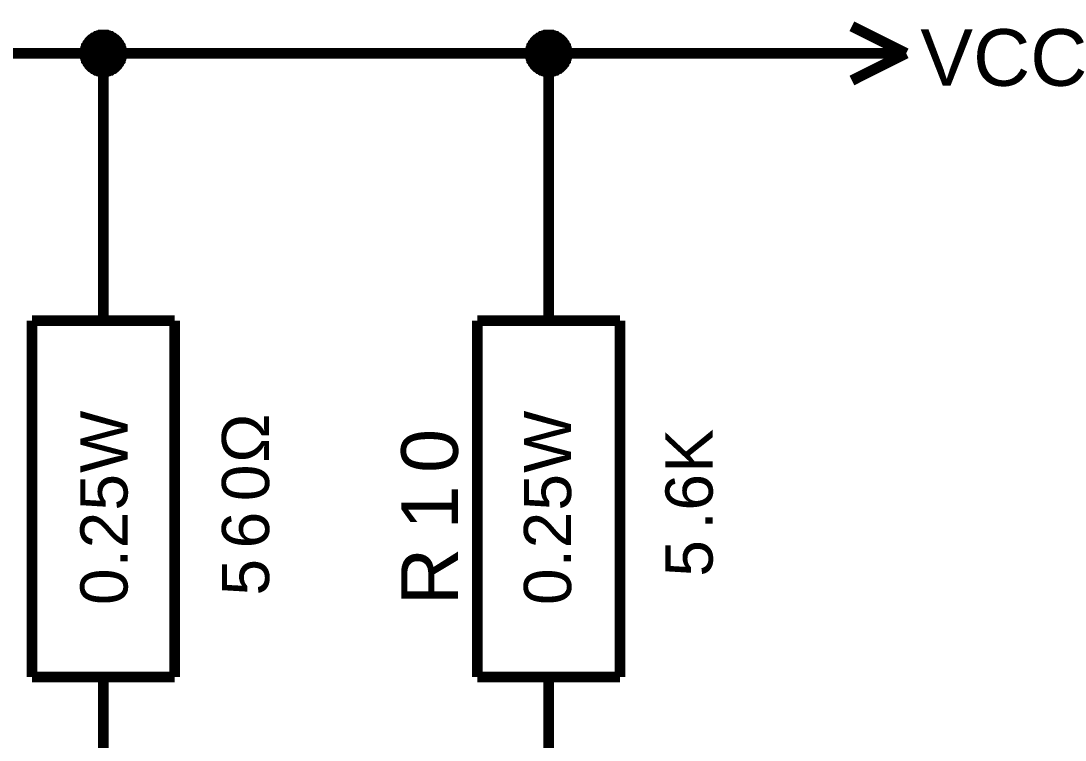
# Model space of a CAD drawing. Header units: millimetres. Extents: x -2024 to 917, y -725 to 13.
# Drawn here: x 484.76 to 514.06, y -578.07 to -557.88 of the extents above; entities that cross this region are included whole.
import ezdxf

# ---------------------------------------------------------------- set-up
doc = ezdxf.new("R2010")
doc.units = ezdxf.units.MM
doc.layers.add('Sheet', color=255, linetype='Continuous')
doc.styles.get("Standard").update_dxf_attribs({"font": 'arial.ttf'})

msp = doc.modelspace()

# ---------------------------------------------------------------- linework, layer by layer
at = {"layer": 'Sheet'}
for points, const_width in [([(509.598, -558.794), (508.075, -558.033)], 0.3), ([(486.559, -558.794), (486.559, -558.761), (486.559, -558.745), (486.559, -558.711), (486.576, -558.695), (486.576, -558.662), (486.576, -558.645), (486.592, -558.612), (486.592, -558.596), (486.609, -558.579), (486.625, -558.546), (486.642, -558.529), (486.642, -558.513), (486.658, -558.496), (486.675, -558.463), (486.691, -558.447), (486.708, -558.43), (486.725, -558.413), (486.741, -558.397), (486.774, -558.38), (486.791, -558.364), (486.807, -558.364), (486.824, -558.347), (486.857, -558.331), (486.874, -558.314), (486.89, -558.314), (486.923, -558.298), (486.94, -558.298), (486.973, -558.298), (486.989, -558.281), (487.022, -558.281), (487.039, -558.281), (487.072, -558.281)], 0.3), ([(486.559, -558.794), (486.559, -558.761), (486.559, -558.745), (486.559, -558.711), (486.576, -558.695), (486.576, -558.662), (486.576, -558.645), (486.592, -558.612), (486.592, -558.596), (486.609, -558.579), (486.625, -558.546), (486.642, -558.529), (486.642, -558.513), (486.658, -558.496), (486.675, -558.463), (486.691, -558.447), (486.708, -558.43), (486.725, -558.413), (486.741, -558.397), (486.774, -558.38), (486.791, -558.364), (486.807, -558.364), (486.824, -558.347), (486.857, -558.331), (486.874, -558.314), (486.89, -558.314), (486.923, -558.298), (486.94, -558.298), (486.973, -558.298), (486.989, -558.281), (487.022, -558.281), (487.039, -558.281), (487.072, -558.281)], 0.3), ([(486.559, -558.794), (486.559, -558.761), (486.559, -558.745), (486.559, -558.711), (486.576, -558.695), (486.576, -558.662), (486.576, -558.645), (486.592, -558.612), (486.592, -558.596), (486.609, -558.579), (486.625, -558.546), (486.642, -558.529), (486.642, -558.513), (486.658, -558.496), (486.675, -558.463), (486.691, -558.447), (486.708, -558.43), (486.725, -558.413), (486.741, -558.397), (486.774, -558.38), (486.791, -558.364), (486.807, -558.364), (486.824, -558.347), (486.857, -558.331), (486.874, -558.314), (486.89, -558.314), (486.923, -558.298), (486.94, -558.298), (486.973, -558.298), (486.989, -558.281), (487.022, -558.281), (487.039, -558.281), (487.072, -558.281)], 0.3), ([(486.559, -558.794), (486.559, -558.761), (486.559, -558.745), (486.559, -558.711), (486.576, -558.695), (486.576, -558.662), (486.576, -558.645), (486.592, -558.612), (486.592, -558.596), (486.609, -558.579), (486.625, -558.546), (486.642, -558.529), (486.642, -558.513), (486.658, -558.496), (486.675, -558.463), (486.691, -558.447), (486.708, -558.43), (486.725, -558.413), (486.741, -558.397), (486.774, -558.38), (486.791, -558.364), (486.807, -558.364), (486.824, -558.347), (486.857, -558.331), (486.874, -558.314), (486.89, -558.314), (486.923, -558.298), (486.94, -558.298), (486.973, -558.298), (486.989, -558.281), (487.022, -558.281), (487.039, -558.281), (487.072, -558.281)], 0.3), ([(487.072, -558.281), (487.072, -558.281)], 0.3), ([(487.072, -558.281), (487.105, -558.281), (487.122, -558.281), (487.155, -558.281), (487.171, -558.298), (487.205, -558.298), (487.221, -558.298), (487.254, -558.314), (487.271, -558.314), (487.287, -558.331), (487.32, -558.347), (487.337, -558.364), (487.354, -558.364), (487.37, -558.38), (487.403, -558.397), (487.42, -558.413), (487.436, -558.43), (487.453, -558.447), (487.469, -558.463), (487.486, -558.496), (487.502, -558.513), (487.502, -558.529), (487.519, -558.546), (487.536, -558.579), (487.552, -558.596), (487.552, -558.612), (487.569, -558.645), (487.569, -558.662), (487.569, -558.695), (487.585, -558.711), (487.585, -558.745), (487.585, -558.761), (487.585, -558.794)], 0.3), ([(487.072, -558.281), (487.072, -558.281)], 0.3), ([(487.072, -558.281), (487.105, -558.281), (487.122, -558.281), (487.155, -558.281), (487.171, -558.298), (487.205, -558.298), (487.221, -558.298), (487.254, -558.314), (487.271, -558.314), (487.287, -558.331), (487.32, -558.347), (487.337, -558.364), (487.354, -558.364), (487.37, -558.38), (487.403, -558.397), (487.42, -558.413), (487.436, -558.43), (487.453, -558.447), (487.469, -558.463), (487.486, -558.496), (487.502, -558.513), (487.502, -558.529), (487.519, -558.546), (487.536, -558.579), (487.552, -558.596), (487.552, -558.612), (487.569, -558.645), (487.569, -558.662), (487.569, -558.695), (487.585, -558.711), (487.585, -558.745), (487.585, -558.761), (487.585, -558.794)], 0.3), ([(487.072, -558.281), (487.072, -558.281)], 0.3), ([(487.072, -558.281), (487.105, -558.281), (487.122, -558.281), (487.155, -558.281), (487.171, -558.298), (487.205, -558.298), (487.221, -558.298), (487.254, -558.314), (487.271, -558.314), (487.287, -558.331), (487.32, -558.347), (487.337, -558.364), (487.354, -558.364), (487.37, -558.38), (487.403, -558.397), (487.42, -558.413), (487.436, -558.43), (487.453, -558.447), (487.469, -558.463), (487.486, -558.496), (487.502, -558.513), (487.502, -558.529), (487.519, -558.546), (487.536, -558.579), (487.552, -558.596), (487.552, -558.612), (487.569, -558.645), (487.569, -558.662), (487.569, -558.695), (487.585, -558.711), (487.585, -558.745), (487.585, -558.761), (487.585, -558.794)], 0.3), ([(487.072, -558.281), (487.072, -558.281)], 0.3), ([(487.072, -558.281), (487.105, -558.281), (487.122, -558.281), (487.155, -558.281), (487.171, -558.298), (487.205, -558.298), (487.221, -558.298), (487.254, -558.314), (487.271, -558.314), (487.287, -558.331), (487.32, -558.347), (487.337, -558.364), (487.354, -558.364), (487.37, -558.38), (487.403, -558.397), (487.42, -558.413), (487.436, -558.43), (487.453, -558.447), (487.469, -558.463), (487.486, -558.496), (487.502, -558.513), (487.502, -558.529), (487.519, -558.546), (487.536, -558.579), (487.552, -558.596), (487.552, -558.612), (487.569, -558.645), (487.569, -558.662), (487.569, -558.695), (487.585, -558.711), (487.585, -558.745), (487.585, -558.761), (487.585, -558.794)], 0.3), ([(499.055, -558.794), (499.055, -558.761), (499.055, -558.745), (499.055, -558.711), (499.072, -558.695), (499.072, -558.662), (499.072, -558.645), (499.088, -558.612), (499.088, -558.596), (499.105, -558.579), (499.121, -558.546), (499.138, -558.529), (499.138, -558.513), (499.154, -558.496), (499.171, -558.463), (499.188, -558.447), (499.204, -558.43), (499.221, -558.413), (499.237, -558.397), (499.27, -558.38), (499.287, -558.364), (499.303, -558.364), (499.32, -558.347), (499.353, -558.331), (499.37, -558.314), (499.386, -558.314), (499.419, -558.298), (499.436, -558.298), (499.469, -558.298), (499.485, -558.281), (499.519, -558.281), (499.535, -558.281), (499.568, -558.281)], 0.3), ([(499.055, -558.794), (499.055, -558.761), (499.055, -558.745), (499.055, -558.711), (499.072, -558.695), (499.072, -558.662), (499.072, -558.645), (499.088, -558.612), (499.088, -558.596), (499.105, -558.579), (499.121, -558.546), (499.138, -558.529), (499.138, -558.513), (499.154, -558.496), (499.171, -558.463), (499.188, -558.447), (499.204, -558.43), (499.221, -558.413), (499.237, -558.397), (499.27, -558.38), (499.287, -558.364), (499.303, -558.364), (499.32, -558.347), (499.353, -558.331), (499.37, -558.314), (499.386, -558.314), (499.419, -558.298), (499.436, -558.298), (499.469, -558.298), (499.485, -558.281), (499.519, -558.281), (499.535, -558.281), (499.568, -558.281)], 0.3), ([(499.055, -558.794), (499.055, -558.761), (499.055, -558.745), (499.055, -558.711), (499.072, -558.695), (499.072, -558.662), (499.072, -558.645), (499.088, -558.612), (499.088, -558.596), (499.105, -558.579), (499.121, -558.546), (499.138, -558.529), (499.138, -558.513), (499.154, -558.496), (499.171, -558.463), (499.188, -558.447), (499.204, -558.43), (499.221, -558.413), (499.237, -558.397), (499.27, -558.38), (499.287, -558.364), (499.303, -558.364), (499.32, -558.347), (499.353, -558.331), (499.37, -558.314), (499.386, -558.314), (499.419, -558.298), (499.436, -558.298), (499.469, -558.298), (499.485, -558.281), (499.519, -558.281), (499.535, -558.281), (499.568, -558.281)], 0.3), ([(499.055, -558.794), (499.055, -558.761), (499.055, -558.745), (499.055, -558.711), (499.072, -558.695), (499.072, -558.662), (499.072, -558.645), (499.088, -558.612), (499.088, -558.596), (499.105, -558.579), (499.121, -558.546), (499.138, -558.529), (499.138, -558.513), (499.154, -558.496), (499.171, -558.463), (499.188, -558.447), (499.204, -558.43), (499.221, -558.413), (499.237, -558.397), (499.27, -558.38), (499.287, -558.364), (499.303, -558.364), (499.32, -558.347), (499.353, -558.331), (499.37, -558.314), (499.386, -558.314), (499.419, -558.298), (499.436, -558.298), (499.469, -558.298), (499.485, -558.281), (499.519, -558.281), (499.535, -558.281), (499.568, -558.281)], 0.3), ([(499.568, -558.281), (499.568, -558.281)], 0.3), ([(499.568, -558.281), (499.601, -558.281), (499.618, -558.281), (499.651, -558.281), (499.668, -558.298), (499.701, -558.298), (499.717, -558.298), (499.75, -558.314), (499.767, -558.314), (499.783, -558.331), (499.816, -558.347), (499.833, -558.364), (499.85, -558.364), (499.866, -558.38), (499.899, -558.397), (499.916, -558.413), (499.932, -558.43), (499.949, -558.447), (499.965, -558.463), (499.982, -558.496), (499.999, -558.513), (499.999, -558.529), (500.015, -558.546), (500.032, -558.579), (500.048, -558.596), (500.048, -558.612), (500.065, -558.645), (500.065, -558.662), (500.065, -558.695), (500.081, -558.711), (500.081, -558.745), (500.081, -558.761), (500.081, -558.794)], 0.3), ([(499.568, -558.281), (499.568, -558.281)], 0.3), ([(499.568, -558.281), (499.601, -558.281), (499.618, -558.281), (499.651, -558.281), (499.668, -558.298), (499.701, -558.298), (499.717, -558.298), (499.75, -558.314), (499.767, -558.314), (499.783, -558.331), (499.816, -558.347), (499.833, -558.364), (499.85, -558.364), (499.866, -558.38), (499.899, -558.397), (499.916, -558.413), (499.932, -558.43), (499.949, -558.447), (499.965, -558.463), (499.982, -558.496), (499.999, -558.513), (499.999, -558.529), (500.015, -558.546), (500.032, -558.579), (500.048, -558.596), (500.048, -558.612), (500.065, -558.645), (500.065, -558.662), (500.065, -558.695), (500.081, -558.711), (500.081, -558.745), (500.081, -558.761), (500.081, -558.794)], 0.3), ([(499.568, -558.281), (499.568, -558.281)], 0.3), ([(499.568, -558.281), (499.601, -558.281), (499.618, -558.281), (499.651, -558.281), (499.668, -558.298), (499.701, -558.298), (499.717, -558.298), (499.75, -558.314), (499.767, -558.314), (499.783, -558.331), (499.816, -558.347), (499.833, -558.364), (499.85, -558.364), (499.866, -558.38), (499.899, -558.397), (499.916, -558.413), (499.932, -558.43), (499.949, -558.447), (499.965, -558.463), (499.982, -558.496), (499.999, -558.513), (499.999, -558.529), (500.015, -558.546), (500.032, -558.579), (500.048, -558.596), (500.048, -558.612), (500.065, -558.645), (500.065, -558.662), (500.065, -558.695), (500.081, -558.711), (500.081, -558.745), (500.081, -558.761), (500.081, -558.794)], 0.3), ([(499.568, -558.281), (499.568, -558.281)], 0.3), ([(499.568, -558.281), (499.601, -558.281), (499.618, -558.281), (499.651, -558.281), (499.668, -558.298), (499.701, -558.298), (499.717, -558.298), (499.75, -558.314), (499.767, -558.314), (499.783, -558.331), (499.816, -558.347), (499.833, -558.364), (499.85, -558.364), (499.866, -558.38), (499.899, -558.397), (499.916, -558.413), (499.932, -558.43), (499.949, -558.447), (499.965, -558.463), (499.982, -558.496), (499.999, -558.513), (499.999, -558.529), (500.015, -558.546), (500.032, -558.579), (500.048, -558.596), (500.048, -558.612), (500.065, -558.645), (500.065, -558.662), (500.065, -558.695), (500.081, -558.711), (500.081, -558.745), (500.081, -558.761), (500.081, -558.794)], 0.3), ([(486.559, -558.794), (486.559, -558.761), (486.559, -558.745), (486.559, -558.711), (486.576, -558.695), (486.576, -558.662), (486.576, -558.645), (486.592, -558.612), (486.592, -558.596), (486.609, -558.579), (486.625, -558.546), (486.642, -558.529), (486.642, -558.513), (486.658, -558.496), (486.675, -558.463), (486.691, -558.447), (486.708, -558.43), (486.725, -558.413), (486.741, -558.397), (486.774, -558.38), (486.791, -558.364), (486.807, -558.364), (486.824, -558.347), (486.857, -558.331), (486.874, -558.314), (486.89, -558.314), (486.923, -558.298), (486.94, -558.298), (486.973, -558.298), (486.989, -558.281), (487.022, -558.281), (487.039, -558.281), (487.072, -558.281)], 0.0991), ([(486.559, -558.794), (486.559, -558.761), (486.559, -558.745), (486.559, -558.711), (486.576, -558.695), (486.576, -558.662), (486.576, -558.645), (486.592, -558.612), (486.592, -558.596), (486.609, -558.579), (486.625, -558.546), (486.642, -558.529), (486.642, -558.513), (486.658, -558.496), (486.675, -558.463), (486.691, -558.447), (486.708, -558.43), (486.725, -558.413), (486.741, -558.397), (486.774, -558.38), (486.791, -558.364), (486.807, -558.364), (486.824, -558.347), (486.857, -558.331), (486.874, -558.314), (486.89, -558.314), (486.923, -558.298), (486.94, -558.298), (486.973, -558.298), (486.989, -558.281), (487.022, -558.281), (487.039, -558.281), (487.072, -558.281)], 0.0991), ([(486.559, -558.794), (486.559, -558.761), (486.559, -558.745), (486.559, -558.711), (486.576, -558.695), (486.576, -558.662), (486.576, -558.645), (486.592, -558.612), (486.592, -558.596), (486.609, -558.579), (486.625, -558.546), (486.642, -558.529), (486.642, -558.513), (486.658, -558.496), (486.675, -558.463), (486.691, -558.447), (486.708, -558.43), (486.725, -558.413), (486.741, -558.397), (486.774, -558.38), (486.791, -558.364), (486.807, -558.364), (486.824, -558.347), (486.857, -558.331), (486.874, -558.314), (486.89, -558.314), (486.923, -558.298), (486.94, -558.298), (486.973, -558.298), (486.989, -558.281), (487.022, -558.281), (487.039, -558.281), (487.072, -558.281)], 0.0991), ([(486.559, -558.794), (486.559, -558.761), (486.559, -558.745), (486.559, -558.711), (486.576, -558.695), (486.576, -558.662), (486.576, -558.645), (486.592, -558.612), (486.592, -558.596), (486.609, -558.579), (486.625, -558.546), (486.642, -558.529), (486.642, -558.513), (486.658, -558.496), (486.675, -558.463), (486.691, -558.447), (486.708, -558.43), (486.725, -558.413), (486.741, -558.397), (486.774, -558.38), (486.791, -558.364), (486.807, -558.364), (486.824, -558.347), (486.857, -558.331), (486.874, -558.314), (486.89, -558.314), (486.923, -558.298), (486.94, -558.298), (486.973, -558.298), (486.989, -558.281), (487.022, -558.281), (487.039, -558.281), (487.072, -558.281)], 0.0991), ([(487.072, -558.281), (487.072, -558.281)], 0.0991), ([(487.072, -558.281), (487.105, -558.281), (487.122, -558.281), (487.155, -558.281), (487.171, -558.298), (487.205, -558.298), (487.221, -558.298), (487.254, -558.314), (487.271, -558.314), (487.287, -558.331), (487.32, -558.347), (487.337, -558.364), (487.354, -558.364), (487.37, -558.38), (487.403, -558.397), (487.42, -558.413), (487.436, -558.43), (487.453, -558.447), (487.469, -558.463), (487.486, -558.496), (487.502, -558.513), (487.502, -558.529), (487.519, -558.546), (487.536, -558.579), (487.552, -558.596), (487.552, -558.612), (487.569, -558.645), (487.569, -558.662), (487.569, -558.695), (487.585, -558.711), (487.585, -558.745), (487.585, -558.761), (487.585, -558.794)], 0.0991), ([(487.072, -558.281), (487.072, -558.281)], 0.0991), ([(487.072, -558.281), (487.105, -558.281), (487.122, -558.281), (487.155, -558.281), (487.171, -558.298), (487.205, -558.298), (487.221, -558.298), (487.254, -558.314), (487.271, -558.314), (487.287, -558.331), (487.32, -558.347), (487.337, -558.364), (487.354, -558.364), (487.37, -558.38), (487.403, -558.397), (487.42, -558.413), (487.436, -558.43), (487.453, -558.447), (487.469, -558.463), (487.486, -558.496), (487.502, -558.513), (487.502, -558.529), (487.519, -558.546), (487.536, -558.579), (487.552, -558.596), (487.552, -558.612), (487.569, -558.645), (487.569, -558.662), (487.569, -558.695), (487.585, -558.711), (487.585, -558.745), (487.585, -558.761), (487.585, -558.794)], 0.0991), ([(487.072, -558.281), (487.072, -558.281)], 0.0991), ([(487.072, -558.281), (487.105, -558.281), (487.122, -558.281), (487.155, -558.281), (487.171, -558.298), (487.205, -558.298), (487.221, -558.298), (487.254, -558.314), (487.271, -558.314), (487.287, -558.331), (487.32, -558.347), (487.337, -558.364), (487.354, -558.364), (487.37, -558.38), (487.403, -558.397), (487.42, -558.413), (487.436, -558.43), (487.453, -558.447), (487.469, -558.463), (487.486, -558.496), (487.502, -558.513), (487.502, -558.529), (487.519, -558.546), (487.536, -558.579), (487.552, -558.596), (487.552, -558.612), (487.569, -558.645), (487.569, -558.662), (487.569, -558.695), (487.585, -558.711), (487.585, -558.745), (487.585, -558.761), (487.585, -558.794)], 0.0991), ([(487.072, -558.281), (487.072, -558.281)], 0.0991), ([(487.072, -558.281), (487.105, -558.281), (487.122, -558.281), (487.155, -558.281), (487.171, -558.298), (487.205, -558.298), (487.221, -558.298), (487.254, -558.314), (487.271, -558.314), (487.287, -558.331), (487.32, -558.347), (487.337, -558.364), (487.354, -558.364), (487.37, -558.38), (487.403, -558.397), (487.42, -558.413), (487.436, -558.43), (487.453, -558.447), (487.469, -558.463), (487.486, -558.496), (487.502, -558.513), (487.502, -558.529), (487.519, -558.546), (487.536, -558.579), (487.552, -558.596), (487.552, -558.612), (487.569, -558.645), (487.569, -558.662), (487.569, -558.695), (487.585, -558.711), (487.585, -558.745), (487.585, -558.761), (487.585, -558.794)], 0.0991), ([(499.055, -558.794), (499.055, -558.761), (499.055, -558.745), (499.055, -558.711), (499.072, -558.695), (499.072, -558.662), (499.072, -558.645), (499.088, -558.612), (499.088, -558.596), (499.105, -558.579), (499.121, -558.546), (499.138, -558.529), (499.138, -558.513), (499.154, -558.496), (499.171, -558.463), (499.188, -558.447), (499.204, -558.43), (499.221, -558.413), (499.237, -558.397), (499.27, -558.38), (499.287, -558.364), (499.303, -558.364), (499.32, -558.347), (499.353, -558.331), (499.37, -558.314), (499.386, -558.314), (499.419, -558.298), (499.436, -558.298), (499.469, -558.298), (499.485, -558.281), (499.519, -558.281), (499.535, -558.281), (499.568, -558.281)], 0.0991), ([(499.055, -558.794), (499.055, -558.761), (499.055, -558.745), (499.055, -558.711), (499.072, -558.695), (499.072, -558.662), (499.072, -558.645), (499.088, -558.612), (499.088, -558.596), (499.105, -558.579), (499.121, -558.546), (499.138, -558.529), (499.138, -558.513), (499.154, -558.496), (499.171, -558.463), (499.188, -558.447), (499.204, -558.43), (499.221, -558.413), (499.237, -558.397), (499.27, -558.38), (499.287, -558.364), (499.303, -558.364), (499.32, -558.347), (499.353, -558.331), (499.37, -558.314), (499.386, -558.314), (499.419, -558.298), (499.436, -558.298), (499.469, -558.298), (499.485, -558.281), (499.519, -558.281), (499.535, -558.281), (499.568, -558.281)], 0.0991), ([(499.055, -558.794), (499.055, -558.761), (499.055, -558.745), (499.055, -558.711), (499.072, -558.695), (499.072, -558.662), (499.072, -558.645), (499.088, -558.612), (499.088, -558.596), (499.105, -558.579), (499.121, -558.546), (499.138, -558.529), (499.138, -558.513), (499.154, -558.496), (499.171, -558.463), (499.188, -558.447), (499.204, -558.43), (499.221, -558.413), (499.237, -558.397), (499.27, -558.38), (499.287, -558.364), (499.303, -558.364), (499.32, -558.347), (499.353, -558.331), (499.37, -558.314), (499.386, -558.314), (499.419, -558.298), (499.436, -558.298), (499.469, -558.298), (499.485, -558.281), (499.519, -558.281), (499.535, -558.281), (499.568, -558.281)], 0.0991), ([(499.055, -558.794), (499.055, -558.761), (499.055, -558.745), (499.055, -558.711), (499.072, -558.695), (499.072, -558.662), (499.072, -558.645), (499.088, -558.612), (499.088, -558.596), (499.105, -558.579), (499.121, -558.546), (499.138, -558.529), (499.138, -558.513), (499.154, -558.496), (499.171, -558.463), (499.188, -558.447), (499.204, -558.43), (499.221, -558.413), (499.237, -558.397), (499.27, -558.38), (499.287, -558.364), (499.303, -558.364), (499.32, -558.347), (499.353, -558.331), (499.37, -558.314), (499.386, -558.314), (499.419, -558.298), (499.436, -558.298), (499.469, -558.298), (499.485, -558.281), (499.519, -558.281), (499.535, -558.281), (499.568, -558.281)], 0.0991), ([(499.568, -558.281), (499.568, -558.281)], 0.0991), ([(499.568, -558.281), (499.601, -558.281), (499.618, -558.281), (499.651, -558.281), (499.668, -558.298), (499.701, -558.298), (499.717, -558.298), (499.75, -558.314), (499.767, -558.314), (499.783, -558.331), (499.816, -558.347), (499.833, -558.364), (499.85, -558.364), (499.866, -558.38), (499.899, -558.397), (499.916, -558.413), (499.932, -558.43), (499.949, -558.447), (499.965, -558.463), (499.982, -558.496), (499.999, -558.513), (499.999, -558.529), (500.015, -558.546), (500.032, -558.579), (500.048, -558.596), (500.048, -558.612), (500.065, -558.645), (500.065, -558.662), (500.065, -558.695), (500.081, -558.711), (500.081, -558.745), (500.081, -558.761), (500.081, -558.794)], 0.0991), ([(499.568, -558.281), (499.568, -558.281)], 0.0991), ([(499.568, -558.281), (499.601, -558.281), (499.618, -558.281), (499.651, -558.281), (499.668, -558.298), (499.701, -558.298), (499.717, -558.298), (499.75, -558.314), (499.767, -558.314), (499.783, -558.331), (499.816, -558.347), (499.833, -558.364), (499.85, -558.364), (499.866, -558.38), (499.899, -558.397), (499.916, -558.413), (499.932, -558.43), (499.949, -558.447), (499.965, -558.463), (499.982, -558.496), (499.999, -558.513), (499.999, -558.529), (500.015, -558.546), (500.032, -558.579), (500.048, -558.596), (500.048, -558.612), (500.065, -558.645), (500.065, -558.662), (500.065, -558.695), (500.081, -558.711), (500.081, -558.745), (500.081, -558.761), (500.081, -558.794)], 0.0991), ([(499.568, -558.281), (499.568, -558.281)], 0.0991), ([(499.568, -558.281), (499.601, -558.281), (499.618, -558.281), (499.651, -558.281), (499.668, -558.298), (499.701, -558.298), (499.717, -558.298), (499.75, -558.314), (499.767, -558.314), (499.783, -558.331), (499.816, -558.347), (499.833, -558.364), (499.85, -558.364), (499.866, -558.38), (499.899, -558.397), (499.916, -558.413), (499.932, -558.43), (499.949, -558.447), (499.965, -558.463), (499.982, -558.496), (499.999, -558.513), (499.999, -558.529), (500.015, -558.546), (500.032, -558.579), (500.048, -558.596), (500.048, -558.612), (500.065, -558.645), (500.065, -558.662), (500.065, -558.695), (500.081, -558.711), (500.081, -558.745), (500.081, -558.761), (500.081, -558.794)], 0.0991), ([(499.568, -558.281), (499.568, -558.281)], 0.0991), ([(499.568, -558.281), (499.601, -558.281), (499.618, -558.281), (499.651, -558.281), (499.668, -558.298), (499.701, -558.298), (499.717, -558.298), (499.75, -558.314), (499.767, -558.314), (499.783, -558.331), (499.816, -558.347), (499.833, -558.364), (499.85, -558.364), (499.866, -558.38), (499.899, -558.397), (499.916, -558.413), (499.932, -558.43), (499.949, -558.447), (499.965, -558.463), (499.982, -558.496), (499.999, -558.513), (499.999, -558.529), (500.015, -558.546), (500.032, -558.579), (500.048, -558.596), (500.048, -558.612), (500.065, -558.645), (500.065, -558.662), (500.065, -558.695), (500.081, -558.711), (500.081, -558.745), (500.081, -558.761), (500.081, -558.794)], 0.0991), ([(482.074, -558.794), (487.072, -558.794)], 0.3), ([(487.072, -559.308), (487.039, -559.308), (487.022, -559.308), (486.989, -559.308), (486.973, -559.291), (486.94, -559.291), (486.923, -559.291), (486.89, -559.274), (486.874, -559.274), (486.857, -559.258), (486.824, -559.241), (486.807, -559.225), (486.791, -559.225), (486.774, -559.208), (486.741, -559.192), (486.725, -559.175), (486.708, -559.159), (486.691, -559.142), (486.675, -559.125), (486.658, -559.092), (486.642, -559.076), (486.642, -559.059), (486.625, -559.043), (486.609, -559.01), (486.592, -558.993), (486.592, -558.976), (486.576, -558.943), (486.576, -558.927), (486.576, -558.894), (486.559, -558.877), (486.559, -558.844), (486.559, -558.827), (486.559, -558.794)], 0.3), ([(486.559, -558.794), (486.559, -558.794)], 0.3), ([(487.072, -559.308), (487.039, -559.308), (487.022, -559.308), (486.989, -559.308), (486.973, -559.291), (486.94, -559.291), (486.923, -559.291), (486.89, -559.274), (486.874, -559.274), (486.857, -559.258), (486.824, -559.241), (486.807, -559.225), (486.791, -559.225), (486.774, -559.208), (486.741, -559.192), (486.725, -559.175), (486.708, -559.159), (486.691, -559.142), (486.675, -559.125), (486.658, -559.092), (486.642, -559.076), (486.642, -559.059), (486.625, -559.043), (486.609, -559.01), (486.592, -558.993), (486.592, -558.976), (486.576, -558.943), (486.576, -558.927), (486.576, -558.894), (486.559, -558.877), (486.559, -558.844), (486.559, -558.827), (486.559, -558.794)], 0.3), ([(486.559, -558.794), (486.559, -558.794)], 0.3), ([(487.072, -559.308), (487.039, -559.308), (487.022, -559.308), (486.989, -559.308), (486.973, -559.291), (486.94, -559.291), (486.923, -559.291), (486.89, -559.274), (486.874, -559.274), (486.857, -559.258), (486.824, -559.241), (486.807, -559.225), (486.791, -559.225), (486.774, -559.208), (486.741, -559.192), (486.725, -559.175), (486.708, -559.159), (486.691, -559.142), (486.675, -559.125), (486.658, -559.092), (486.642, -559.076), (486.642, -559.059), (486.625, -559.043), (486.609, -559.01), (486.592, -558.993), (486.592, -558.976), (486.576, -558.943), (486.576, -558.927), (486.576, -558.894), (486.559, -558.877), (486.559, -558.844), (486.559, -558.827), (486.559, -558.794)], 0.3), ([(486.559, -558.794), (486.559, -558.794)], 0.3), ([(487.072, -559.308), (487.039, -559.308), (487.022, -559.308), (486.989, -559.308), (486.973, -559.291), (486.94, -559.291), (486.923, -559.291), (486.89, -559.274), (486.874, -559.274), (486.857, -559.258), (486.824, -559.241), (486.807, -559.225), (486.791, -559.225), (486.774, -559.208), (486.741, -559.192), (486.725, -559.175), (486.708, -559.159), (486.691, -559.142), (486.675, -559.125), (486.658, -559.092), (486.642, -559.076), (486.642, -559.059), (486.625, -559.043), (486.609, -559.01), (486.592, -558.993), (486.592, -558.976), (486.576, -558.943), (486.576, -558.927), (486.576, -558.894), (486.559, -558.877), (486.559, -558.844), (486.559, -558.827), (486.559, -558.794)], 0.3), ([(486.559, -558.794), (486.559, -558.794)], 0.3), ([(487.072, -559.308), (487.039, -559.308), (487.022, -559.308), (486.989, -559.308), (486.973, -559.291), (486.94, -559.291), (486.923, -559.291), (486.89, -559.274), (486.874, -559.274), (486.857, -559.258), (486.824, -559.241), (486.807, -559.225), (486.791, -559.225), (486.774, -559.208), (486.741, -559.192), (486.725, -559.175), (486.708, -559.159), (486.691, -559.142), (486.675, -559.125), (486.658, -559.092), (486.642, -559.076), (486.642, -559.059), (486.625, -559.043), (486.609, -559.01), (486.592, -558.993), (486.592, -558.976), (486.576, -558.943), (486.576, -558.927), (486.576, -558.894), (486.559, -558.877), (486.559, -558.844), (486.559, -558.827), (486.559, -558.794)], 0.0991), ([(486.559, -558.794), (486.559, -558.794)], 0.0991), ([(487.072, -559.308), (487.039, -559.308), (487.022, -559.308), (486.989, -559.308), (486.973, -559.291), (486.94, -559.291), (486.923, -559.291), (486.89, -559.274), (486.874, -559.274), (486.857, -559.258), (486.824, -559.241), (486.807, -559.225), (486.791, -559.225), (486.774, -559.208), (486.741, -559.192), (486.725, -559.175), (486.708, -559.159), (486.691, -559.142), (486.675, -559.125), (486.658, -559.092), (486.642, -559.076), (486.642, -559.059), (486.625, -559.043), (486.609, -559.01), (486.592, -558.993), (486.592, -558.976), (486.576, -558.943), (486.576, -558.927), (486.576, -558.894), (486.559, -558.877), (486.559, -558.844), (486.559, -558.827), (486.559, -558.794)], 0.0991), ([(486.559, -558.794), (486.559, -558.794)], 0.0991), ([(487.072, -559.308), (487.039, -559.308), (487.022, -559.308), (486.989, -559.308), (486.973, -559.291), (486.94, -559.291), (486.923, -559.291), (486.89, -559.274), (486.874, -559.274), (486.857, -559.258), (486.824, -559.241), (486.807, -559.225), (486.791, -559.225), (486.774, -559.208), (486.741, -559.192), (486.725, -559.175), (486.708, -559.159), (486.691, -559.142), (486.675, -559.125), (486.658, -559.092), (486.642, -559.076), (486.642, -559.059), (486.625, -559.043), (486.609, -559.01), (486.592, -558.993), (486.592, -558.976), (486.576, -558.943), (486.576, -558.927), (486.576, -558.894), (486.559, -558.877), (486.559, -558.844), (486.559, -558.827), (486.559, -558.794)], 0.0991), ([(486.559, -558.794), (486.559, -558.794)], 0.0991), ([(487.072, -559.308), (487.039, -559.308), (487.022, -559.308), (486.989, -559.308), (486.973, -559.291), (486.94, -559.291), (486.923, -559.291), (486.89, -559.274), (486.874, -559.274), (486.857, -559.258), (486.824, -559.241), (486.807, -559.225), (486.791, -559.225), (486.774, -559.208), (486.741, -559.192), (486.725, -559.175), (486.708, -559.159), (486.691, -559.142), (486.675, -559.125), (486.658, -559.092), (486.642, -559.076), (486.642, -559.059), (486.625, -559.043), (486.609, -559.01), (486.592, -558.993), (486.592, -558.976), (486.576, -558.943), (486.576, -558.927), (486.576, -558.894), (486.559, -558.877), (486.559, -558.844), (486.559, -558.827), (486.559, -558.794)], 0.0991), ([(486.559, -558.794), (486.559, -558.794)], 0.0991), ([(487.072, -563.795), (487.072, -558.794), (499.568, -558.794), (507.066, -558.794)], 0.3), ([(487.585, -558.794), (487.585, -558.827), (487.585, -558.844), (487.585, -558.877), (487.569, -558.894), (487.569, -558.927), (487.569, -558.943), (487.552, -558.976), (487.552, -558.993), (487.536, -559.01), (487.519, -559.043), (487.502, -559.059), (487.502, -559.076), (487.486, -559.092), (487.469, -559.125), (487.453, -559.142), (487.436, -559.159), (487.42, -559.175), (487.403, -559.192), (487.37, -559.208), (487.354, -559.225), (487.337, -559.225), (487.32, -559.241), (487.287, -559.258), (487.271, -559.274), (487.254, -559.274), (487.221, -559.291), (487.205, -559.291), (487.171, -559.291), (487.155, -559.308), (487.122, -559.308), (487.105, -559.308), (487.072, -559.308)], 0.3), ([(487.585, -558.794), (487.585, -558.827), (487.585, -558.844), (487.585, -558.877), (487.569, -558.894), (487.569, -558.927), (487.569, -558.943), (487.552, -558.976), (487.552, -558.993), (487.536, -559.01), (487.519, -559.043), (487.502, -559.059), (487.502, -559.076), (487.486, -559.092), (487.469, -559.125), (487.453, -559.142), (487.436, -559.159), (487.42, -559.175), (487.403, -559.192), (487.37, -559.208), (487.354, -559.225), (487.337, -559.225), (487.32, -559.241), (487.287, -559.258), (487.271, -559.274), (487.254, -559.274), (487.221, -559.291), (487.205, -559.291), (487.171, -559.291), (487.155, -559.308), (487.122, -559.308), (487.105, -559.308), (487.072, -559.308)], 0.3), ([(487.585, -558.794), (487.585, -558.827), (487.585, -558.844), (487.585, -558.877), (487.569, -558.894), (487.569, -558.927), (487.569, -558.943), (487.552, -558.976), (487.552, -558.993), (487.536, -559.01), (487.519, -559.043), (487.502, -559.059), (487.502, -559.076), (487.486, -559.092), (487.469, -559.125), (487.453, -559.142), (487.436, -559.159), (487.42, -559.175), (487.403, -559.192), (487.37, -559.208), (487.354, -559.225), (487.337, -559.225), (487.32, -559.241), (487.287, -559.258), (487.271, -559.274), (487.254, -559.274), (487.221, -559.291), (487.205, -559.291), (487.171, -559.291), (487.155, -559.308), (487.122, -559.308), (487.105, -559.308), (487.072, -559.308)], 0.3), ([(487.585, -558.794), (487.585, -558.827), (487.585, -558.844), (487.585, -558.877), (487.569, -558.894), (487.569, -558.927), (487.569, -558.943), (487.552, -558.976), (487.552, -558.993), (487.536, -559.01), (487.519, -559.043), (487.502, -559.059), (487.502, -559.076), (487.486, -559.092), (487.469, -559.125), (487.453, -559.142), (487.436, -559.159), (487.42, -559.175), (487.403, -559.192), (487.37, -559.208), (487.354, -559.225), (487.337, -559.225), (487.32, -559.241), (487.287, -559.258), (487.271, -559.274), (487.254, -559.274), (487.221, -559.291), (487.205, -559.291), (487.171, -559.291), (487.155, -559.308), (487.122, -559.308), (487.105, -559.308), (487.072, -559.308)], 0.3), ([(487.585, -558.794), (487.585, -558.827), (487.585, -558.844), (487.585, -558.877), (487.569, -558.894), (487.569, -558.927), (487.569, -558.943), (487.552, -558.976), (487.552, -558.993), (487.536, -559.01), (487.519, -559.043), (487.502, -559.059), (487.502, -559.076), (487.486, -559.092), (487.469, -559.125), (487.453, -559.142), (487.436, -559.159), (487.42, -559.175), (487.403, -559.192), (487.37, -559.208), (487.354, -559.225), (487.337, -559.225), (487.32, -559.241), (487.287, -559.258), (487.271, -559.274), (487.254, -559.274), (487.221, -559.291), (487.205, -559.291), (487.171, -559.291), (487.155, -559.308), (487.122, -559.308), (487.105, -559.308), (487.072, -559.308)], 0.0991), ([(487.585, -558.794), (487.585, -558.827), (487.585, -558.844), (487.585, -558.877), (487.569, -558.894), (487.569, -558.927), (487.569, -558.943), (487.552, -558.976), (487.552, -558.993), (487.536, -559.01), (487.519, -559.043), (487.502, -559.059), (487.502, -559.076), (487.486, -559.092), (487.469, -559.125), (487.453, -559.142), (487.436, -559.159), (487.42, -559.175), (487.403, -559.192), (487.37, -559.208), (487.354, -559.225), (487.337, -559.225), (487.32, -559.241), (487.287, -559.258), (487.271, -559.274), (487.254, -559.274), (487.221, -559.291), (487.205, -559.291), (487.171, -559.291), (487.155, -559.308), (487.122, -559.308), (487.105, -559.308), (487.072, -559.308)], 0.0991), ([(487.585, -558.794), (487.585, -558.827), (487.585, -558.844), (487.585, -558.877), (487.569, -558.894), (487.569, -558.927), (487.569, -558.943), (487.552, -558.976), (487.552, -558.993), (487.536, -559.01), (487.519, -559.043), (487.502, -559.059), (487.502, -559.076), (487.486, -559.092), (487.469, -559.125), (487.453, -559.142), (487.436, -559.159), (487.42, -559.175), (487.403, -559.192), (487.37, -559.208), (487.354, -559.225), (487.337, -559.225), (487.32, -559.241), (487.287, -559.258), (487.271, -559.274), (487.254, -559.274), (487.221, -559.291), (487.205, -559.291), (487.171, -559.291), (487.155, -559.308), (487.122, -559.308), (487.105, -559.308), (487.072, -559.308)], 0.0991), ([(487.585, -558.794), (487.585, -558.827), (487.585, -558.844), (487.585, -558.877), (487.569, -558.894), (487.569, -558.927), (487.569, -558.943), (487.552, -558.976), (487.552, -558.993), (487.536, -559.01), (487.519, -559.043), (487.502, -559.059), (487.502, -559.076), (487.486, -559.092), (487.469, -559.125), (487.453, -559.142), (487.436, -559.159), (487.42, -559.175), (487.403, -559.192), (487.37, -559.208), (487.354, -559.225), (487.337, -559.225), (487.32, -559.241), (487.287, -559.258), (487.271, -559.274), (487.254, -559.274), (487.221, -559.291), (487.205, -559.291), (487.171, -559.291), (487.155, -559.308), (487.122, -559.308), (487.105, -559.308), (487.072, -559.308)], 0.0991), ([(487.585, -558.794), (487.585, -558.794), (487.585, -558.794), (487.585, -558.794), (487.585, -558.794), (487.585, -558.794), (487.585, -558.794), (487.585, -558.794), (487.585, -558.794), (487.585, -558.794), (487.585, -558.794), (487.585, -558.794), (487.585, -558.794), (487.585, -558.794), (487.585, -558.794), (487.585, -558.794), (487.585, -558.794), (487.585, -558.794), (487.585, -558.794), (487.585, -558.794), (487.585, -558.794), (487.585, -558.794), (487.585, -558.794), (487.585, -558.794), (487.585, -558.794), (487.585, -558.794), (487.585, -558.794), (487.585, -558.794), (487.585, -558.794), (487.585, -558.794), (487.585, -558.794), (487.585, -558.794), (487.585, -558.794)], 0.3), ([(487.585, -558.794), (487.585, -558.794)], 0.3), ([(487.585, -558.794), (487.585, -558.794), (487.585, -558.794), (487.585, -558.794), (487.585, -558.794), (487.585, -558.794), (487.585, -558.794), (487.585, -558.794), (487.585, -558.794), (487.585, -558.794), (487.585, -558.794), (487.585, -558.794), (487.585, -558.794), (487.585, -558.794), (487.585, -558.794), (487.585, -558.794), (487.585, -558.794), (487.585, -558.794), (487.585, -558.794), (487.585, -558.794), (487.585, -558.794), (487.585, -558.794), (487.585, -558.794), (487.585, -558.794), (487.585, -558.794), (487.585, -558.794), (487.585, -558.794), (487.585, -558.794), (487.585, -558.794), (487.585, -558.794), (487.585, -558.794), (487.585, -558.794), (487.585, -558.794)], 0.3), ([(487.585, -558.794), (487.585, -558.794)], 0.3), ([(487.585, -558.794), (487.585, -558.794), (487.585, -558.794), (487.585, -558.794), (487.585, -558.794), (487.585, -558.794), (487.585, -558.794), (487.585, -558.794), (487.585, -558.794), (487.585, -558.794), (487.585, -558.794), (487.585, -558.794), (487.585, -558.794), (487.585, -558.794), (487.585, -558.794), (487.585, -558.794), (487.585, -558.794), (487.585, -558.794), (487.585, -558.794), (487.585, -558.794), (487.585, -558.794), (487.585, -558.794), (487.585, -558.794), (487.585, -558.794), (487.585, -558.794), (487.585, -558.794), (487.585, -558.794), (487.585, -558.794), (487.585, -558.794), (487.585, -558.794), (487.585, -558.794), (487.585, -558.794), (487.585, -558.794)], 0.3), ([(487.585, -558.794), (487.585, -558.794)], 0.3), ([(487.585, -558.794), (487.585, -558.794), (487.585, -558.794), (487.585, -558.794), (487.585, -558.794), (487.585, -558.794), (487.585, -558.794), (487.585, -558.794), (487.585, -558.794), (487.585, -558.794), (487.585, -558.794), (487.585, -558.794), (487.585, -558.794), (487.585, -558.794), (487.585, -558.794), (487.585, -558.794), (487.585, -558.794), (487.585, -558.794), (487.585, -558.794), (487.585, -558.794), (487.585, -558.794), (487.585, -558.794), (487.585, -558.794), (487.585, -558.794), (487.585, -558.794), (487.585, -558.794), (487.585, -558.794), (487.585, -558.794), (487.585, -558.794), (487.585, -558.794), (487.585, -558.794), (487.585, -558.794), (487.585, -558.794)], 0.3), ([(487.585, -558.794), (487.585, -558.794)], 0.3), ([(487.585, -558.794), (487.585, -558.794), (487.585, -558.794), (487.585, -558.794), (487.585, -558.794), (487.585, -558.794), (487.585, -558.794), (487.585, -558.794), (487.585, -558.794), (487.585, -558.794), (487.585, -558.794), (487.585, -558.794), (487.585, -558.794), (487.585, -558.794), (487.585, -558.794), (487.585, -558.794), (487.585, -558.794), (487.585, -558.794), (487.585, -558.794), (487.585, -558.794), (487.585, -558.794), (487.585, -558.794), (487.585, -558.794), (487.585, -558.794), (487.585, -558.794), (487.585, -558.794), (487.585, -558.794), (487.585, -558.794), (487.585, -558.794), (487.585, -558.794), (487.585, -558.794), (487.585, -558.794), (487.585, -558.794)], 0.0991), ([(487.585, -558.794), (487.585, -558.794)], 0.0991), ([(487.585, -558.794), (487.585, -558.794), (487.585, -558.794), (487.585, -558.794), (487.585, -558.794), (487.585, -558.794), (487.585, -558.794), (487.585, -558.794), (487.585, -558.794), (487.585, -558.794), (487.585, -558.794), (487.585, -558.794), (487.585, -558.794), (487.585, -558.794), (487.585, -558.794), (487.585, -558.794), (487.585, -558.794), (487.585, -558.794), (487.585, -558.794), (487.585, -558.794), (487.585, -558.794), (487.585, -558.794), (487.585, -558.794), (487.585, -558.794), (487.585, -558.794), (487.585, -558.794), (487.585, -558.794), (487.585, -558.794), (487.585, -558.794), (487.585, -558.794), (487.585, -558.794), (487.585, -558.794), (487.585, -558.794)], 0.0991), ([(487.585, -558.794), (487.585, -558.794)], 0.0991), ([(487.585, -558.794), (487.585, -558.794), (487.585, -558.794), (487.585, -558.794), (487.585, -558.794), (487.585, -558.794), (487.585, -558.794), (487.585, -558.794), (487.585, -558.794), (487.585, -558.794), (487.585, -558.794), (487.585, -558.794), (487.585, -558.794), (487.585, -558.794), (487.585, -558.794), (487.585, -558.794), (487.585, -558.794), (487.585, -558.794), (487.585, -558.794), (487.585, -558.794), (487.585, -558.794), (487.585, -558.794), (487.585, -558.794), (487.585, -558.794), (487.585, -558.794), (487.585, -558.794), (487.585, -558.794), (487.585, -558.794), (487.585, -558.794), (487.585, -558.794), (487.585, -558.794), (487.585, -558.794), (487.585, -558.794)], 0.0991), ([(487.585, -558.794), (487.585, -558.794)], 0.0991), ([(487.585, -558.794), (487.585, -558.794), (487.585, -558.794), (487.585, -558.794), (487.585, -558.794), (487.585, -558.794), (487.585, -558.794), (487.585, -558.794), (487.585, -558.794), (487.585, -558.794), (487.585, -558.794), (487.585, -558.794), (487.585, -558.794), (487.585, -558.794), (487.585, -558.794), (487.585, -558.794), (487.585, -558.794), (487.585, -558.794), (487.585, -558.794), (487.585, -558.794), (487.585, -558.794), (487.585, -558.794), (487.585, -558.794), (487.585, -558.794), (487.585, -558.794), (487.585, -558.794), (487.585, -558.794), (487.585, -558.794), (487.585, -558.794), (487.585, -558.794), (487.585, -558.794), (487.585, -558.794), (487.585, -558.794)], 0.0991), ([(487.585, -558.794), (487.585, -558.794)], 0.0991), ([(499.568, -559.308), (499.535, -559.308), (499.519, -559.308), (499.485, -559.308), (499.469, -559.291), (499.436, -559.291), (499.419, -559.291), (499.386, -559.274), (499.37, -559.274), (499.353, -559.258), (499.32, -559.241), (499.303, -559.225), (499.287, -559.225), (499.27, -559.208), (499.237, -559.192), (499.221, -559.175), (499.204, -559.159), (499.188, -559.142), (499.171, -559.125), (499.154, -559.092), (499.138, -559.076), (499.138, -559.059), (499.121, -559.043), (499.105, -559.01), (499.088, -558.993), (499.088, -558.976), (499.072, -558.943), (499.072, -558.927), (499.072, -558.894), (499.055, -558.877), (499.055, -558.844), (499.055, -558.827), (499.055, -558.794)], 0.3), ([(499.055, -558.794), (499.055, -558.794)], 0.3), ([(499.568, -559.308), (499.535, -559.308), (499.519, -559.308), (499.485, -559.308), (499.469, -559.291), (499.436, -559.291), (499.419, -559.291), (499.386, -559.274), (499.37, -559.274), (499.353, -559.258), (499.32, -559.241), (499.303, -559.225), (499.287, -559.225), (499.27, -559.208), (499.237, -559.192), (499.221, -559.175), (499.204, -559.159), (499.188, -559.142), (499.171, -559.125), (499.154, -559.092), (499.138, -559.076), (499.138, -559.059), (499.121, -559.043), (499.105, -559.01), (499.088, -558.993), (499.088, -558.976), (499.072, -558.943), (499.072, -558.927), (499.072, -558.894), (499.055, -558.877), (499.055, -558.844), (499.055, -558.827), (499.055, -558.794)], 0.3), ([(499.055, -558.794), (499.055, -558.794)], 0.3), ([(499.568, -559.308), (499.535, -559.308), (499.519, -559.308), (499.485, -559.308), (499.469, -559.291), (499.436, -559.291), (499.419, -559.291), (499.386, -559.274), (499.37, -559.274), (499.353, -559.258), (499.32, -559.241), (499.303, -559.225), (499.287, -559.225), (499.27, -559.208), (499.237, -559.192), (499.221, -559.175), (499.204, -559.159), (499.188, -559.142), (499.171, -559.125), (499.154, -559.092), (499.138, -559.076), (499.138, -559.059), (499.121, -559.043), (499.105, -559.01), (499.088, -558.993), (499.088, -558.976), (499.072, -558.943), (499.072, -558.927), (499.072, -558.894), (499.055, -558.877), (499.055, -558.844), (499.055, -558.827), (499.055, -558.794)], 0.3), ([(499.055, -558.794), (499.055, -558.794)], 0.3), ([(499.568, -559.308), (499.535, -559.308), (499.519, -559.308), (499.485, -559.308), (499.469, -559.291), (499.436, -559.291), (499.419, -559.291), (499.386, -559.274), (499.37, -559.274), (499.353, -559.258), (499.32, -559.241), (499.303, -559.225), (499.287, -559.225), (499.27, -559.208), (499.237, -559.192), (499.221, -559.175), (499.204, -559.159), (499.188, -559.142), (499.171, -559.125), (499.154, -559.092), (499.138, -559.076), (499.138, -559.059), (499.121, -559.043), (499.105, -559.01), (499.088, -558.993), (499.088, -558.976), (499.072, -558.943), (499.072, -558.927), (499.072, -558.894), (499.055, -558.877), (499.055, -558.844), (499.055, -558.827), (499.055, -558.794)], 0.3), ([(499.055, -558.794), (499.055, -558.794)], 0.3), ([(499.568, -559.308), (499.535, -559.308), (499.519, -559.308), (499.485, -559.308), (499.469, -559.291), (499.436, -559.291), (499.419, -559.291), (499.386, -559.274), (499.37, -559.274), (499.353, -559.258), (499.32, -559.241), (499.303, -559.225), (499.287, -559.225), (499.27, -559.208), (499.237, -559.192), (499.221, -559.175), (499.204, -559.159), (499.188, -559.142), (499.171, -559.125), (499.154, -559.092), (499.138, -559.076), (499.138, -559.059), (499.121, -559.043), (499.105, -559.01), (499.088, -558.993), (499.088, -558.976), (499.072, -558.943), (499.072, -558.927), (499.072, -558.894), (499.055, -558.877), (499.055, -558.844), (499.055, -558.827), (499.055, -558.794)], 0.0991), ([(499.055, -558.794), (499.055, -558.794)], 0.0991), ([(499.568, -559.308), (499.535, -559.308), (499.519, -559.308), (499.485, -559.308), (499.469, -559.291), (499.436, -559.291), (499.419, -559.291), (499.386, -559.274), (499.37, -559.274), (499.353, -559.258), (499.32, -559.241), (499.303, -559.225), (499.287, -559.225), (499.27, -559.208), (499.237, -559.192), (499.221, -559.175), (499.204, -559.159), (499.188, -559.142), (499.171, -559.125), (499.154, -559.092), (499.138, -559.076), (499.138, -559.059), (499.121, -559.043), (499.105, -559.01), (499.088, -558.993), (499.088, -558.976), (499.072, -558.943), (499.072, -558.927), (499.072, -558.894), (499.055, -558.877), (499.055, -558.844), (499.055, -558.827), (499.055, -558.794)], 0.0991), ([(499.055, -558.794), (499.055, -558.794)], 0.0991), ([(499.568, -559.308), (499.535, -559.308), (499.519, -559.308), (499.485, -559.308), (499.469, -559.291), (499.436, -559.291), (499.419, -559.291), (499.386, -559.274), (499.37, -559.274), (499.353, -559.258), (499.32, -559.241), (499.303, -559.225), (499.287, -559.225), (499.27, -559.208), (499.237, -559.192), (499.221, -559.175), (499.204, -559.159), (499.188, -559.142), (499.171, -559.125), (499.154, -559.092), (499.138, -559.076), (499.138, -559.059), (499.121, -559.043), (499.105, -559.01), (499.088, -558.993), (499.088, -558.976), (499.072, -558.943), (499.072, -558.927), (499.072, -558.894), (499.055, -558.877), (499.055, -558.844), (499.055, -558.827), (499.055, -558.794)], 0.0991), ([(499.055, -558.794), (499.055, -558.794)], 0.0991), ([(499.568, -559.308), (499.535, -559.308), (499.519, -559.308), (499.485, -559.308), (499.469, -559.291), (499.436, -559.291), (499.419, -559.291), (499.386, -559.274), (499.37, -559.274), (499.353, -559.258), (499.32, -559.241), (499.303, -559.225), (499.287, -559.225), (499.27, -559.208), (499.237, -559.192), (499.221, -559.175), (499.204, -559.159), (499.188, -559.142), (499.171, -559.125), (499.154, -559.092), (499.138, -559.076), (499.138, -559.059), (499.121, -559.043), (499.105, -559.01), (499.088, -558.993), (499.088, -558.976), (499.072, -558.943), (499.072, -558.927), (499.072, -558.894), (499.055, -558.877), (499.055, -558.844), (499.055, -558.827), (499.055, -558.794)], 0.0991), ([(499.055, -558.794), (499.055, -558.794)], 0.0991), ([(499.568, -563.795), (499.568, -558.794)], 0.3), ([(500.081, -558.794), (500.081, -558.827), (500.081, -558.844), (500.081, -558.877), (500.065, -558.894), (500.065, -558.927), (500.065, -558.943), (500.048, -558.976), (500.048, -558.993), (500.032, -559.01), (500.015, -559.043), (499.999, -559.059), (499.999, -559.076), (499.982, -559.092), (499.965, -559.125), (499.949, -559.142), (499.932, -559.159), (499.916, -559.175), (499.899, -559.192), (499.866, -559.208), (499.85, -559.225), (499.833, -559.225), (499.816, -559.241), (499.783, -559.258), (499.767, -559.274), (499.75, -559.274), (499.717, -559.291), (499.701, -559.291), (499.668, -559.291), (499.651, -559.308), (499.618, -559.308), (499.601, -559.308), (499.568, -559.308)], 0.3), ([(500.081, -558.794), (500.081, -558.827), (500.081, -558.844), (500.081, -558.877), (500.065, -558.894), (500.065, -558.927), (500.065, -558.943), (500.048, -558.976), (500.048, -558.993), (500.032, -559.01), (500.015, -559.043), (499.999, -559.059), (499.999, -559.076), (499.982, -559.092), (499.965, -559.125), (499.949, -559.142), (499.932, -559.159), (499.916, -559.175), (499.899, -559.192), (499.866, -559.208), (499.85, -559.225), (499.833, -559.225), (499.816, -559.241), (499.783, -559.258), (499.767, -559.274), (499.75, -559.274), (499.717, -559.291), (499.701, -559.291), (499.668, -559.291), (499.651, -559.308), (499.618, -559.308), (499.601, -559.308), (499.568, -559.308)], 0.3), ([(500.081, -558.794), (500.081, -558.827), (500.081, -558.844), (500.081, -558.877), (500.065, -558.894), (500.065, -558.927), (500.065, -558.943), (500.048, -558.976), (500.048, -558.993), (500.032, -559.01), (500.015, -559.043), (499.999, -559.059), (499.999, -559.076), (499.982, -559.092), (499.965, -559.125), (499.949, -559.142), (499.932, -559.159), (499.916, -559.175), (499.899, -559.192), (499.866, -559.208), (499.85, -559.225), (499.833, -559.225), (499.816, -559.241), (499.783, -559.258), (499.767, -559.274), (499.75, -559.274), (499.717, -559.291), (499.701, -559.291), (499.668, -559.291), (499.651, -559.308), (499.618, -559.308), (499.601, -559.308), (499.568, -559.308)], 0.3), ([(500.081, -558.794), (500.081, -558.827), (500.081, -558.844), (500.081, -558.877), (500.065, -558.894), (500.065, -558.927), (500.065, -558.943), (500.048, -558.976), (500.048, -558.993), (500.032, -559.01), (500.015, -559.043), (499.999, -559.059), (499.999, -559.076), (499.982, -559.092), (499.965, -559.125), (499.949, -559.142), (499.932, -559.159), (499.916, -559.175), (499.899, -559.192), (499.866, -559.208), (499.85, -559.225), (499.833, -559.225), (499.816, -559.241), (499.783, -559.258), (499.767, -559.274), (499.75, -559.274), (499.717, -559.291), (499.701, -559.291), (499.668, -559.291), (499.651, -559.308), (499.618, -559.308), (499.601, -559.308), (499.568, -559.308)], 0.3), ([(500.081, -558.794), (500.081, -558.827), (500.081, -558.844), (500.081, -558.877), (500.065, -558.894), (500.065, -558.927), (500.065, -558.943), (500.048, -558.976), (500.048, -558.993), (500.032, -559.01), (500.015, -559.043), (499.999, -559.059), (499.999, -559.076), (499.982, -559.092), (499.965, -559.125), (499.949, -559.142), (499.932, -559.159), (499.916, -559.175), (499.899, -559.192), (499.866, -559.208), (499.85, -559.225), (499.833, -559.225), (499.816, -559.241), (499.783, -559.258), (499.767, -559.274), (499.75, -559.274), (499.717, -559.291), (499.701, -559.291), (499.668, -559.291), (499.651, -559.308), (499.618, -559.308), (499.601, -559.308), (499.568, -559.308)], 0.0991), ([(500.081, -558.794), (500.081, -558.827), (500.081, -558.844), (500.081, -558.877), (500.065, -558.894), (500.065, -558.927), (500.065, -558.943), (500.048, -558.976), (500.048, -558.993), (500.032, -559.01), (500.015, -559.043), (499.999, -559.059), (499.999, -559.076), (499.982, -559.092), (499.965, -559.125), (499.949, -559.142), (499.932, -559.159), (499.916, -559.175), (499.899, -559.192), (499.866, -559.208), (499.85, -559.225), (499.833, -559.225), (499.816, -559.241), (499.783, -559.258), (499.767, -559.274), (499.75, -559.274), (499.717, -559.291), (499.701, -559.291), (499.668, -559.291), (499.651, -559.308), (499.618, -559.308), (499.601, -559.308), (499.568, -559.308)], 0.0991), ([(500.081, -558.794), (500.081, -558.827), (500.081, -558.844), (500.081, -558.877), (500.065, -558.894), (500.065, -558.927), (500.065, -558.943), (500.048, -558.976), (500.048, -558.993), (500.032, -559.01), (500.015, -559.043), (499.999, -559.059), (499.999, -559.076), (499.982, -559.092), (499.965, -559.125), (499.949, -559.142), (499.932, -559.159), (499.916, -559.175), (499.899, -559.192), (499.866, -559.208), (499.85, -559.225), (499.833, -559.225), (499.816, -559.241), (499.783, -559.258), (499.767, -559.274), (499.75, -559.274), (499.717, -559.291), (499.701, -559.291), (499.668, -559.291), (499.651, -559.308), (499.618, -559.308), (499.601, -559.308), (499.568, -559.308)], 0.0991), ([(500.081, -558.794), (500.081, -558.827), (500.081, -558.844), (500.081, -558.877), (500.065, -558.894), (500.065, -558.927), (500.065, -558.943), (500.048, -558.976), (500.048, -558.993), (500.032, -559.01), (500.015, -559.043), (499.999, -559.059), (499.999, -559.076), (499.982, -559.092), (499.965, -559.125), (499.949, -559.142), (499.932, -559.159), (499.916, -559.175), (499.899, -559.192), (499.866, -559.208), (499.85, -559.225), (499.833, -559.225), (499.816, -559.241), (499.783, -559.258), (499.767, -559.274), (499.75, -559.274), (499.717, -559.291), (499.701, -559.291), (499.668, -559.291), (499.651, -559.308), (499.618, -559.308), (499.601, -559.308), (499.568, -559.308)], 0.0991), ([(500.081, -558.794), (500.081, -558.794), (500.081, -558.794), (500.081, -558.794), (500.081, -558.794), (500.081, -558.794), (500.081, -558.794), (500.081, -558.794), (500.081, -558.794), (500.081, -558.794), (500.081, -558.794), (500.081, -558.794), (500.081, -558.794), (500.081, -558.794), (500.081, -558.794), (500.081, -558.794), (500.081, -558.794), (500.081, -558.794), (500.081, -558.794), (500.081, -558.794), (500.081, -558.794), (500.081, -558.794), (500.081, -558.794), (500.081, -558.794), (500.081, -558.794), (500.081, -558.794), (500.081, -558.794), (500.081, -558.794), (500.081, -558.794), (500.081, -558.794), (500.081, -558.794), (500.081, -558.794), (500.081, -558.794)], 0.3), ([(500.081, -558.794), (500.081, -558.794)], 0.3), ([(500.081, -558.794), (500.081, -558.794), (500.081, -558.794), (500.081, -558.794), (500.081, -558.794), (500.081, -558.794), (500.081, -558.794), (500.081, -558.794), (500.081, -558.794), (500.081, -558.794), (500.081, -558.794), (500.081, -558.794), (500.081, -558.794), (500.081, -558.794), (500.081, -558.794), (500.081, -558.794), (500.081, -558.794), (500.081, -558.794), (500.081, -558.794), (500.081, -558.794), (500.081, -558.794), (500.081, -558.794), (500.081, -558.794), (500.081, -558.794), (500.081, -558.794), (500.081, -558.794), (500.081, -558.794), (500.081, -558.794), (500.081, -558.794), (500.081, -558.794), (500.081, -558.794), (500.081, -558.794), (500.081, -558.794)], 0.3), ([(500.081, -558.794), (500.081, -558.794)], 0.3), ([(500.081, -558.794), (500.081, -558.794), (500.081, -558.794), (500.081, -558.794), (500.081, -558.794), (500.081, -558.794), (500.081, -558.794), (500.081, -558.794), (500.081, -558.794), (500.081, -558.794), (500.081, -558.794), (500.081, -558.794), (500.081, -558.794), (500.081, -558.794), (500.081, -558.794), (500.081, -558.794), (500.081, -558.794), (500.081, -558.794), (500.081, -558.794), (500.081, -558.794), (500.081, -558.794), (500.081, -558.794), (500.081, -558.794), (500.081, -558.794), (500.081, -558.794), (500.081, -558.794), (500.081, -558.794), (500.081, -558.794), (500.081, -558.794), (500.081, -558.794), (500.081, -558.794), (500.081, -558.794), (500.081, -558.794)], 0.3), ([(500.081, -558.794), (500.081, -558.794)], 0.3), ([(500.081, -558.794), (500.081, -558.794), (500.081, -558.794), (500.081, -558.794), (500.081, -558.794), (500.081, -558.794), (500.081, -558.794), (500.081, -558.794), (500.081, -558.794), (500.081, -558.794), (500.081, -558.794), (500.081, -558.794), (500.081, -558.794), (500.081, -558.794), (500.081, -558.794), (500.081, -558.794), (500.081, -558.794), (500.081, -558.794), (500.081, -558.794), (500.081, -558.794), (500.081, -558.794), (500.081, -558.794), (500.081, -558.794), (500.081, -558.794), (500.081, -558.794), (500.081, -558.794), (500.081, -558.794), (500.081, -558.794), (500.081, -558.794), (500.081, -558.794), (500.081, -558.794), (500.081, -558.794), (500.081, -558.794)], 0.3), ([(500.081, -558.794), (500.081, -558.794)], 0.3), ([(500.081, -558.794), (500.081, -558.794), (500.081, -558.794), (500.081, -558.794), (500.081, -558.794), (500.081, -558.794), (500.081, -558.794), (500.081, -558.794), (500.081, -558.794), (500.081, -558.794), (500.081, -558.794), (500.081, -558.794), (500.081, -558.794), (500.081, -558.794), (500.081, -558.794), (500.081, -558.794), (500.081, -558.794), (500.081, -558.794), (500.081, -558.794), (500.081, -558.794), (500.081, -558.794), (500.081, -558.794), (500.081, -558.794), (500.081, -558.794), (500.081, -558.794), (500.081, -558.794), (500.081, -558.794), (500.081, -558.794), (500.081, -558.794), (500.081, -558.794), (500.081, -558.794), (500.081, -558.794), (500.081, -558.794)], 0.0991), ([(500.081, -558.794), (500.081, -558.794)], 0.0991), ([(500.081, -558.794), (500.081, -558.794), (500.081, -558.794), (500.081, -558.794), (500.081, -558.794), (500.081, -558.794), (500.081, -558.794), (500.081, -558.794), (500.081, -558.794), (500.081, -558.794), (500.081, -558.794), (500.081, -558.794), (500.081, -558.794), (500.081, -558.794), (500.081, -558.794), (500.081, -558.794), (500.081, -558.794), (500.081, -558.794), (500.081, -558.794), (500.081, -558.794), (500.081, -558.794), (500.081, -558.794), (500.081, -558.794), (500.081, -558.794), (500.081, -558.794), (500.081, -558.794), (500.081, -558.794), (500.081, -558.794), (500.081, -558.794), (500.081, -558.794), (500.081, -558.794), (500.081, -558.794), (500.081, -558.794)], 0.0991), ([(500.081, -558.794), (500.081, -558.794)], 0.0991), ([(500.081, -558.794), (500.081, -558.794), (500.081, -558.794), (500.081, -558.794), (500.081, -558.794), (500.081, -558.794), (500.081, -558.794), (500.081, -558.794), (500.081, -558.794), (500.081, -558.794), (500.081, -558.794), (500.081, -558.794), (500.081, -558.794), (500.081, -558.794), (500.081, -558.794), (500.081, -558.794), (500.081, -558.794), (500.081, -558.794), (500.081, -558.794), (500.081, -558.794), (500.081, -558.794), (500.081, -558.794), (500.081, -558.794), (500.081, -558.794), (500.081, -558.794), (500.081, -558.794), (500.081, -558.794), (500.081, -558.794), (500.081, -558.794), (500.081, -558.794), (500.081, -558.794), (500.081, -558.794), (500.081, -558.794)], 0.0991), ([(500.081, -558.794), (500.081, -558.794)], 0.0991), ([(500.081, -558.794), (500.081, -558.794), (500.081, -558.794), (500.081, -558.794), (500.081, -558.794), (500.081, -558.794), (500.081, -558.794), (500.081, -558.794), (500.081, -558.794), (500.081, -558.794), (500.081, -558.794), (500.081, -558.794), (500.081, -558.794), (500.081, -558.794), (500.081, -558.794), (500.081, -558.794), (500.081, -558.794), (500.081, -558.794), (500.081, -558.794), (500.081, -558.794), (500.081, -558.794), (500.081, -558.794), (500.081, -558.794), (500.081, -558.794), (500.081, -558.794), (500.081, -558.794), (500.081, -558.794), (500.081, -558.794), (500.081, -558.794), (500.081, -558.794), (500.081, -558.794), (500.081, -558.794), (500.081, -558.794)], 0.0991), ([(500.081, -558.794), (500.081, -558.794)], 0.0991), ([(507.066, -558.794), (509.598, -558.794)], 0.3), ([(509.598, -558.794), (508.075, -559.556)], 0.3), ([(487.072, -566.295), (487.072, -563.795)], 0.3), ([(499.568, -566.295), (499.568, -563.795)], 0.3), ([(485.069, -566.295), (489.075, -566.295)], 0.3), ([(485.069, -576.297), (485.069, -566.295)], 0.3), ([(489.075, -576.297), (489.075, -566.295)], 0.3), ([(497.566, -566.295), (501.571, -566.295)], 0.3), ([(497.566, -576.297), (497.566, -566.295)], 0.3), ([(501.571, -576.297), (501.571, -566.295)], 0.3), ([(485.069, -576.297), (489.075, -576.297)], 0.3), ([(487.072, -576.297), (487.072, -578.797)], 0.3), ([(497.566, -576.297), (501.571, -576.297)], 0.3), ([(499.568, -576.297), (499.568, -578.797)], 0.3)]:
    msp.add_lwpolyline(points, dxfattribs=dict(at, const_width=const_width))
at = {"layer": 'Sheet', "const_width": 0.508}
for points in [[(486.832, -558.786, 1), (487.34, -558.786, 1)], [(499.332, -558.786, 1), (499.84, -558.786, 1)]]:
    msp.add_lwpolyline(points, format="xyb", close=True, dxfattribs=at)

# ---------------------------------------------------------------- texts
at = {"layer": 'Sheet'}
msp.add_text('VCC', height=1.5897, dxfattribs=at).set_placement((509.995, -559.705))
for s, height, p in [('W', 1.325, (487.751, -570.568)), ('Ω', 1.325, (491.723, -570.303)), ('W', 1.325, (500.197, -570.568)), ('0', 1.59, (497.019, -570.568)), ('K', 1.325, (504.169, -570.568)), ('0', 1.325, (491.723, -571.362)), ('5', 1.325, (487.751, -571.627)), ('5', 1.325, (500.197, -571.627)), ('6', 1.325, (504.169, -571.627)), ('1', 1.59, (497.019, -572.157)), ('2', 1.325, (487.751, -572.687)), ('6', 1.325, (491.723, -572.687)), ('2', 1.325, (500.197, -572.687)), ('.', 1.325, (504.169, -572.157)), ('5', 1.325, (504.169, -573.482)), ('R', 1.59, (497.019, -574.277)), ('.', 1.325, (487.751, -573.217)), ('5', 1.325, (491.723, -574.012)), ('.', 1.325, (500.197, -573.217)), ('0', 1.325, (487.751, -574.277)), ('0', 1.325, (500.197, -574.277))]:
    msp.add_text(s, height=height, rotation=90, dxfattribs=at).set_placement(p)

doc.saveas('drawing.dxf')
